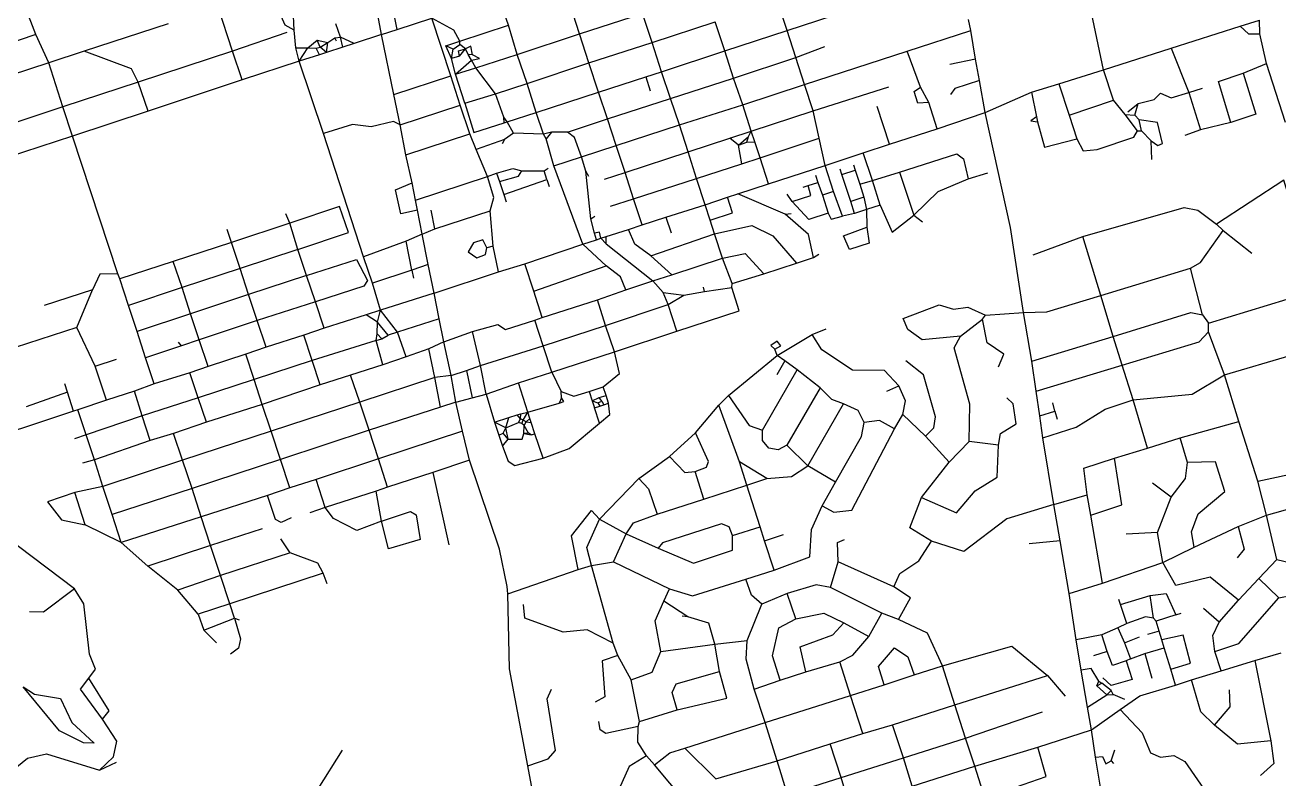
# Model space of a CAD drawing. Header units: metres. Extents: x 609554 to 651406, y 4826501 to 4857446.
# Drawn here: x 626552 to 630719, y 4844996 to 4847503 of the extents above; entities that cross this region are included whole.
import ezdxf

# ---------------------------------------------------------------- set-up
doc = ezdxf.new("R2010")
doc.units = ezdxf.units.M

msp = doc.modelspace()

# ---------------------------------------------------------------- linework, layer by layer
at = {"layer": 'ROADS'}
for points in [[(628159, 4847501.9), (628125.1, 4847597.4)], [(626587.5, 4847471.6), (626552.2, 4847563.5)], [(627241.1, 4847416.4), (627194, 4847562.1)], [(627445.9, 4847486.1), (627443.2, 4847556.7)], [(627736.8, 4847471.1), (627718.3, 4847566.9)], [(627788.3, 4847487.7), (627769.5, 4847583.1)], [(628394.8, 4847473.1), (628363.6, 4847569.8)], [(629085.1, 4847484.3), (629053, 4847581.1)], [(629085.1, 4847484.3), (629292.4, 4847552.6)], [(630135.6, 4847354.2), (630087.8, 4847586.5)], [(627445.9, 4847486.1), (627415.9, 4847502.8), (627398.7, 4847542.3)], [(627788.3, 4847487.7), (627904, 4847525.7)], [(627996.5, 4847448.7), (627976.9, 4847485.2), (627904, 4847525.7)], [(627966.5, 4847334.4), (627904, 4847525.7)], [(628394.8, 4847473.1), (628604.1, 4847541.2)], [(628636, 4847445), (628604.1, 4847541.2)], [(628636, 4847445), (628845.7, 4847513.2)], [(628877.2, 4847416.5), (628845.7, 4847513.2)], [(629695.2, 4847484.7), (629687.7, 4847520.7)], [(630590.4, 4847499.3), (630655, 4847519.4)], [(630656.1, 4847473.1), (630655, 4847519.4)], [(626587.5, 4847471.6), (626306.8, 4847376)], [(626630.5, 4847376.9), (626587.5, 4847471.6)], [(627028.1, 4847507.2), (626747.9, 4847415.5)], [(627422.1, 4847478), (627241.1, 4847416.4)], [(627451.4, 4847427.3), (627445.9, 4847486.1)], [(627600.8, 4847462.5), (627585, 4847507.3)], [(627736.8, 4847471.1), (627645.5, 4847441.6)], [(627736.8, 4847471.1), (627788.3, 4847487.7)], [(627778, 4847272.3), (627736.8, 4847471.1)], [(627996.5, 4847448.7), (628159, 4847501.9)], [(628187.9, 4847405.3), (628159, 4847501.9)], [(628187.9, 4847405.3), (628394.8, 4847473.1)], [(628426.1, 4847377.3), (628394.8, 4847473.1)], [(628877.2, 4847416.5), (629085.1, 4847484.3)], [(629113.6, 4847394.6), (629085.1, 4847484.3)], [(629483, 4847416.2), (629695.2, 4847484.7)], [(629710.1, 4847389), (629695.2, 4847484.7)], [(630360.8, 4847425.9), (630590.4, 4847499.3)], [(630590.4, 4847499.3), (630618.1, 4847473.1), (630656.1, 4847473.1)], [(630678.3, 4847374.6), (630656.1, 4847473.1)], [(627451.4, 4847427.3), (627491.7, 4847426.6)], [(627463.4, 4847382.5), (627451.4, 4847427.3)], [(627491.7, 4847426.6), (627522.3, 4847452.5)], [(627519.2, 4847425.4), (627532.7, 4847429.3)], [(627532.7, 4847429.3), (627522.3, 4847452.5)], [(627522.3, 4847452.5), (627558.4, 4847444.9)], [(627532.7, 4847429.3), (627558.4, 4847444.9)], [(627553.7, 4847411.8), (627532.7, 4847429.3)], [(627553.7, 4847411.8), (627558.4, 4847444.9)], [(627607.8, 4847429.3), (627553.7, 4847411.8)], [(627558.4, 4847444.9), (627581.5, 4847459.7)], [(627581.5, 4847459.7), (627600.8, 4847462.5)], [(627587.5, 4847449.2), (627581.5, 4847459.7)], [(627607.8, 4847429.3), (627600.8, 4847462.5)], [(627645.5, 4847441.6), (627600.8, 4847462.5)], [(627645.5, 4847441.6), (627607.8, 4847429.3)], [(627950.8, 4847434.1), (627996.5, 4847448.7)], [(627974.3, 4847422.2), (627950.8, 4847434.1)], [(627969.4, 4847391), (627950.8, 4847434.1)], [(627974.3, 4847422.2), (627997.2, 4847437.9)], [(627997.2, 4847437.9), (627996.5, 4847448.7)], [(628016.2, 4847424.1), (627997.2, 4847437.9)], [(628038.6, 4847404.1), (628033.9, 4847433), (628016.2, 4847424.1)], [(628426.1, 4847377.3), (628636, 4847445)], [(628667.6, 4847347.6), (628636, 4847445)], [(629113.6, 4847394.6), (629210.2, 4847431.5)], [(626747.9, 4847415.5), (626630.5, 4847376.9)], [(626928.1, 4847313.3), (626906.1, 4847356.9), (626747.9, 4847415.5)], [(627241.1, 4847416.4), (626928.1, 4847313.3)], [(627273.2, 4847320.5), (627241.1, 4847416.4)], [(627463.4, 4847382.5), (627491.7, 4847426.6)], [(627530.5, 4847404.2), (627463.4, 4847382.5)], [(627491.7, 4847426.6), (627519.2, 4847425.4)], [(627530.5, 4847404.2), (627519.2, 4847425.4)], [(627553.7, 4847411.8), (627530.5, 4847404.2)], [(627969.4, 4847391), (627974.3, 4847422.2)], [(627995.5, 4847398.8), (627969.4, 4847391)], [(627982.3, 4847338.9), (627969.4, 4847391)], [(627982.3, 4847338.9), (628036, 4847385.6)], [(627995.5, 4847398.8), (627992.3, 4847417.5), (628016.2, 4847424.1)], [(627995.5, 4847398.8), (628016.2, 4847424.1)], [(628024.7, 4847404.8), (628016.2, 4847424.1)], [(628036, 4847385.6), (628024.7, 4847404.8)], [(628038.6, 4847404.1), (628024.7, 4847404.8)], [(628036, 4847385.6), (628062.1, 4847391.9), (628038.6, 4847404.1)], [(628050.2, 4847361), (628036, 4847385.6)], [(628050.2, 4847361), (628187.9, 4847405.3)], [(628220.2, 4847308.8), (628187.9, 4847405.3)], [(628667.6, 4847347.6), (628877.2, 4847416.5)], [(628906.9, 4847326.5), (628877.2, 4847416.5)], [(628906.9, 4847326.5), (629113.6, 4847394.6)], [(629142.1, 4847305.1), (629113.6, 4847394.6)], [(629142.1, 4847305.1), (629483, 4847416.2)], [(629528.1, 4847295.7), (629483, 4847416.2)], [(629710.1, 4847389), (629625.9, 4847371.6)], [(629723.7, 4847318.6), (629710.1, 4847389)], [(630135.6, 4847354.2), (630360.8, 4847425.9)], [(630360.8, 4847425.9), (630420, 4847278.9)], [(626630.5, 4847376.9), (626247.4, 4847251.9)], [(626677.5, 4847230.7), (626630.5, 4847376.9)], [(627463.4, 4847382.5), (627273.2, 4847320.5)], [(627544.1, 4847141.6), (627463.4, 4847382.5)], [(627982.3, 4847338.9), (628050.2, 4847361)], [(628115.4, 4847274.3), (628050.2, 4847361)], [(628220.2, 4847308.8), (628426.1, 4847377.3)], [(628457.3, 4847279.5), (628426.1, 4847377.3)], [(628614.8, 4847330.5), (628667.6, 4847347.6)], [(628697.4, 4847258.6), (628667.6, 4847347.6)], [(629987.8, 4847307.6), (630135.6, 4847354.2)], [(630169.1, 4847252.6), (630135.6, 4847354.2)], [(630600.2, 4847343.1), (630678.3, 4847374.6)], [(630741.1, 4847179.1), (630678.3, 4847374.6)], [(626928.1, 4847313.3), (626677.5, 4847230.7)], [(626961.1, 4847216.9), (626928.1, 4847313.3)], [(627273.2, 4847320.5), (626961.1, 4847216.9)], [(627778, 4847272.3), (627966.5, 4847334.4)], [(627998.5, 4847236), (627966.5, 4847334.4)], [(628013.3, 4847242.9), (627982.3, 4847338.9)], [(628115.4, 4847274.3), (628220.2, 4847308.8)], [(628250.4, 4847211.8), (628220.2, 4847308.8)], [(628457.3, 4847279.5), (628614.8, 4847330.5)], [(628614.8, 4847330.5), (628629.8, 4847283.5)], [(628697.4, 4847258.6), (628906.9, 4847326.5)], [(628937.2, 4847237), (628906.9, 4847326.5)], [(628937.2, 4847237), (629142.1, 4847305.1)], [(629171.3, 4847217), (629142.1, 4847305.1)], [(629723.7, 4847318.6), (629642.4, 4847291.7), (629627.5, 4847271.8)], [(629742.5, 4847211.6), (629723.7, 4847318.6)], [(629896.9, 4847279.6), (629987.8, 4847307.6)], [(629987.8, 4847307.6), (630021.5, 4847203.3)], [(630559.2, 4847178.2), (630517.7, 4847315), (630600.2, 4847343.1)], [(630600.2, 4847343.1), (630642.5, 4847206.1), (630559.2, 4847178.2)], [(627798.2, 4847171.2), (627778, 4847272.3)], [(628013.3, 4847242.9), (628115.4, 4847274.3)], [(628142.8, 4847196.4), (628115.4, 4847274.3)], [(628250.4, 4847211.8), (628457.3, 4847279.5)], [(628487.6, 4847190.5), (628457.3, 4847279.5)], [(629171.3, 4847217), (629422.6, 4847297.2)], [(629555.9, 4847245.3), (629519, 4847242.6), (629507.3, 4847281.8), (629528.1, 4847295.7)], [(629555.9, 4847245.3), (629528.1, 4847295.7)], [(629742.5, 4847211.6), (629896.9, 4847279.6)], [(629896.9, 4847279.6), (629913.5, 4847197)], [(630251.4, 4847242), (630304.9, 4847254.9), (630325.5, 4847276.5), (630360.8, 4847261.2), (630420, 4847278.9)], [(630420, 4847278.9), (630465.4, 4847292.7)], [(630420, 4847278.9), (630458.9, 4847154.3)], [(626677.5, 4847230.7), (626295.9, 4847104.8)], [(626709.6, 4847132.8), (626677.5, 4847230.7)], [(627798.2, 4847171.2), (627998.5, 4847236)], [(628029.7, 4847140.9), (627998.5, 4847236)], [(628013.3, 4847242.9), (628043.4, 4847145.4), (628144.6, 4847177.9)], [(628487.6, 4847190.5), (628697.4, 4847258.6)], [(628726.6, 4847170.7), (628697.4, 4847258.6)], [(628726.6, 4847170.7), (628937.2, 4847237)], [(628965.5, 4847149.5), (628937.2, 4847237)], [(629425.1, 4847106.8), (629383.9, 4847232.2)], [(629583.8, 4847158), (629555.9, 4847245.3)], [(630021.5, 4847203.3), (630169.1, 4847252.6)], [(630208.1, 4847204.9), (630169.1, 4847252.6)], [(630217.3, 4847214.4), (630251.4, 4847242)], [(630240, 4847202.8), (630251.4, 4847242)], [(626961.1, 4847216.9), (626709.6, 4847132.8)], [(627798.2, 4847171.2), (627776.3, 4847182), (627702.5, 4847164.1), (627640.2, 4847172.1), (627544.1, 4847141.6)], [(628154.2, 4847181), (628142.8, 4847196.4)], [(628144.6, 4847177.9), (628142.8, 4847196.4)], [(628144.6, 4847177.9), (628154.2, 4847181)], [(628154.2, 4847181), (628250.4, 4847211.8)], [(628175.3, 4847143.3), (628154.2, 4847181)], [(628274.4, 4847139.7), (628250.4, 4847211.8)], [(628355, 4847146.4), (628487.6, 4847190.5)], [(628516.1, 4847102.6), (628487.6, 4847190.5)], [(628965.5, 4847149.5), (629171.3, 4847217)], [(629191.4, 4847126.5), (629171.3, 4847217)], [(629583.8, 4847158), (629742.5, 4847211.6)], [(629869.8, 4846547.1), (629827.1, 4846829.3), (629742.5, 4847211.6)], [(629913.5, 4847197), (629894, 4847184.7), (629916.6, 4847180.9)], [(629913.5, 4847197), (629916.6, 4847180.9)], [(629916.6, 4847180.9), (629940.1, 4847097.1), (630047.1, 4847124.7)], [(630021.5, 4847203.3), (630047.1, 4847124.7)], [(630249.1, 4847151), (630208.1, 4847204.9)], [(630208.1, 4847204.9), (630240, 4847202.8)], [(630254.7, 4847187.2), (630240, 4847202.8)], [(630262.8, 4847151.4), (630254.7, 4847187.2)], [(630294.4, 4847117.2), (630316.7, 4847101.7), (630331.6, 4847109.4), (630315.7, 4847178.3), (630254.7, 4847187.2)], [(630559.2, 4847178.2), (630458.9, 4847154.3)], [(627677.2, 4846732.3), (627544.1, 4847141.6)], [(627817.9, 4847070.8), (627798.2, 4847171.2)], [(627817.9, 4847070.8), (628029.7, 4847140.9)], [(628051.6, 4847088.5), (628029.7, 4847140.9)], [(628175.3, 4847143.3), (628145, 4847121.9)], [(628274.4, 4847139.7), (628175.3, 4847143.3)], [(628301.7, 4847146.5), (628274.4, 4847139.7)], [(628284, 4847123.9), (628274.4, 4847139.7)], [(628301.7, 4847146.5), (628284, 4847123.9)], [(628355, 4847146.4), (628301.7, 4847146.5)], [(628400.9, 4847064.2), (628378.2, 4847128.5), (628355, 4847146.4)], [(628516.1, 4847102.6), (628726.6, 4847170.7)], [(628755.9, 4847080.9), (628726.6, 4847170.7)], [(628894.6, 4847126.8), (628965.5, 4847149.5)], [(628955.8, 4847132.2), (628965.5, 4847149.5)], [(628977, 4847114.5), (628965.5, 4847149.5)], [(629425.1, 4847106.8), (629583.8, 4847158)], [(630047.1, 4847124.7), (630068.7, 4847084.4), (630115, 4847089), (630237, 4847129.8), (630249.1, 4847151)], [(630249.1, 4847151), (630262.8, 4847151.4)], [(630294.4, 4847117.2), (630262.8, 4847151.4)], [(630458.9, 4847154.3), (630406.3, 4847135.2)], [(626709.6, 4847132.8), (626328.6, 4847008.9)], [(626860.6, 4846675.5), (626709.6, 4847132.8)], [(628145, 4847121.9), (628051.6, 4847088.5)], [(628145, 4847121.9), (628137.2, 4847108)], [(628308.8, 4847035), (628284, 4847123.9)], [(628400.9, 4847064.2), (628516.1, 4847102.6)], [(628545.9, 4847011.9), (628516.1, 4847102.6)], [(628755.9, 4847080.9), (628894.6, 4847126.8)], [(628923, 4847103.5), (628894.6, 4847126.8)], [(628923, 4847103.5), (628955.8, 4847132.2)], [(628923, 4847103.5), (628951, 4847113.3)], [(628934.5, 4847041.7), (628923, 4847103.5)], [(628951, 4847113.3), (628955.8, 4847132.2)], [(628951, 4847113.3), (628977, 4847114.5)], [(628994.6, 4847061.2), (628977, 4847114.5)], [(628994.6, 4847061.2), (629191.4, 4847126.5)], [(629210.9, 4847035.7), (629191.4, 4847126.5)], [(629336.9, 4847077.9), (629425.1, 4847106.8)], [(630296.5, 4847056.2), (630294.4, 4847117.2)], [(627838, 4846977.6), (627817.9, 4847070.8)], [(628089, 4846999.1), (628051.6, 4847088.5)], [(628308.8, 4847035), (628400.9, 4847064.2)], [(628415.5, 4847016.8), (628400.9, 4847064.2)], [(628545.9, 4847011.9), (628755.9, 4847080.9)], [(628783.9, 4846992.6), (628755.9, 4847080.9)], [(628934.5, 4847041.7), (628994.6, 4847061.2)], [(629022.6, 4846974.7), (628994.6, 4847061.2)], [(629210.9, 4847035.7), (629336.9, 4847077.9)], [(629368, 4846986.3), (629336.9, 4847077.9)], [(629458.2, 4847013.7), (629648.1, 4847074.2), (629670.5, 4847058.4), (629686, 4846991.3)], [(628119.2, 4847010.1), (628172.9, 4847026.2), (628203.4, 4847018.2)], [(628129, 4846982.3), (628192.4, 4846999.9), (628203.4, 4847018.2)], [(628203.4, 4847018.2), (628277.2, 4847017.9)], [(628277.2, 4847017.9), (628290.5, 4847027.1)], [(628286.2, 4846989.6), (628277.2, 4847017.9)], [(628406.1, 4846774.5), (628308.8, 4847035)], [(628431.8, 4846858.8), (628415.5, 4847016.8)], [(628425.6, 4846998.6), (628415.5, 4847016.8)], [(628477.6, 4846990.4), (628545.9, 4847011.9)], [(628573.9, 4846924.5), (628545.9, 4847011.9)], [(628783.9, 4846992.6), (628934.5, 4847041.7)], [(629022.6, 4846974.7), (629210.9, 4847035.7)], [(629239.2, 4846949.2), (629210.9, 4847035.7)], [(629266.2, 4847005.6), (629260.5, 4847023.6)], [(629266.2, 4847005.6), (629310.7, 4847019.7)], [(629305.3, 4847038.3), (629310.7, 4847019.7)], [(629310.7, 4847019.7), (629325.9, 4846974.1)], [(629368, 4846986.3), (629458.2, 4847013.7)], [(629458.2, 4847013.7), (629505.8, 4846870.4)], [(629686, 4846991.3), (629752, 4847011.6)], [(627855.7, 4846887.4), (627800.8, 4846875), (627783.3, 4846954.4), (627838, 4846977.6)], [(627849.2, 4846920.6), (627838, 4846977.6)], [(627849.2, 4846920.6), (628089, 4846999.1)], [(628089, 4846999.1), (628119.2, 4847010.1)], [(628097.8, 4846885.5), (628109.9, 4846929), (628089, 4846999.1)], [(628119.2, 4847010.1), (628129, 4846982.3)], [(628129, 4846982.3), (628143, 4846939)], [(628143, 4846939), (628286.2, 4846989.6)], [(628286.2, 4846989.6), (628293.9, 4846965.4)], [(628573.9, 4846924.5), (628783.9, 4846992.6)], [(628811.9, 4846905.4), (628783.9, 4846992.6)], [(628920.9, 4846941.3), (629022.6, 4846974.7)], [(629101.9, 4846916.2), (629163.5, 4846936.2), (629154.2, 4846968.8)], [(629138.1, 4846963.5), (629154.2, 4846968.8)], [(629154.2, 4846968.8), (629187.1, 4846979.3)], [(629179.4, 4847003.7), (629187.1, 4846979.3)], [(629187.1, 4846979.3), (629201.7, 4846937)], [(629296.4, 4846915.7), (629266.2, 4847005.6)], [(629325.9, 4846974.1), (629368, 4846986.3)], [(629325.9, 4846974.1), (629339.6, 4846930.2)], [(629394, 4846904.3), (629368, 4846986.3)], [(629505.8, 4846870.4), (629586.4, 4846949.4), (629686, 4846991.3)], [(630893, 4846929), (630771.1, 4846870.7), (630735.5, 4846987.1), (630511.9, 4846840.7)], [(628143, 4846939), (628150.7, 4846915.3)], [(628811.9, 4846905.4), (628886.3, 4846929.9)], [(628828.9, 4846853.8), (628902.8, 4846877.8), (628886.3, 4846929.9)], [(628886.3, 4846929.9), (628920.9, 4846941.3)], [(629078.5, 4846873.9), (628920.9, 4846941.3)], [(629101.9, 4846916.2), (629085, 4846940.8)], [(629239.2, 4846949.2), (629201.7, 4846937)], [(629201.7, 4846937), (629220.7, 4846877.6)], [(629268.4, 4846867.5), (629239.2, 4846949.2)], [(629339.6, 4846930.2), (629296.4, 4846915.7)], [(629339.6, 4846930.2), (629348.6, 4846889.5)], [(627458.6, 4846756.4), (627627, 4846812.6), (627597.5, 4846899.4), (627431.4, 4846843.6)], [(627855.7, 4846887.4), (627849.2, 4846920.6)], [(627872.2, 4846807.5), (627855.7, 4846887.4)], [(627913.9, 4846825.3), (627901.5, 4846886.7)], [(627913.9, 4846825.3), (628097.8, 4846885.5)], [(628107.5, 4846767.8), (628097.8, 4846885.5)], [(628498.1, 4846900.2), (628573.9, 4846924.5)], [(628602.3, 4846838.6), (628573.9, 4846924.5)], [(628681.8, 4846863.9), (628811.9, 4846905.4)], [(628828.9, 4846853.8), (628811.9, 4846905.4)], [(629220.7, 4846877.6), (629156.2, 4846856.5), (629101.9, 4846916.2)], [(629308, 4846875.9), (629296.4, 4846915.7)], [(629348.6, 4846889.5), (629308, 4846875.9)], [(629394, 4846904.3), (629348.6, 4846889.5)], [(629348.6, 4846889.5), (629349, 4846831.2)], [(629394, 4846904.3), (629433.2, 4846814), (629505.8, 4846870.4)], [(630067.7, 4846799.6), (630403.9, 4846896.5), (630449.4, 4846887.2), (630511.9, 4846840.7)], [(627431.4, 4846843.6), (627418.8, 4846874.6)], [(628431.8, 4846858.8), (628446, 4846867)], [(628444.4, 4846811), (628431.8, 4846858.8)], [(628602.3, 4846838.6), (628681.8, 4846863.9)], [(628681.8, 4846863.9), (628698.8, 4846811.6)], [(628843.6, 4846808.9), (628828.9, 4846853.8)], [(629078.5, 4846873.9), (629098, 4846876.1)], [(629171.8, 4846729.4), (629155.8, 4846806.6), (629078.5, 4846873.9)], [(629220.7, 4846877.6), (629231.4, 4846857.4), (629268.4, 4846867.5)], [(629308, 4846875.9), (629268.4, 4846867.5)], [(629505.8, 4846870.4), (629534.4, 4846848.1)], [(627237.6, 4846779.8), (627223.3, 4846822.9)], [(627431.4, 4846843.6), (627237.6, 4846779.8)], [(627458.6, 4846756.4), (627431.4, 4846843.6)], [(627872.2, 4846807.5), (627818.2, 4846783.8)], [(627872.2, 4846807.5), (627913.9, 4846825.3)], [(627892.1, 4846706), (627872.2, 4846807.5)], [(628465.8, 4846793.6), (628461.4, 4846813.9), (628444.4, 4846811)], [(628451, 4846788.9), (628444.4, 4846811)], [(628483.5, 4846799.2), (628557.1, 4846822.8)], [(628557.1, 4846822.8), (628602.3, 4846838.6)], [(628631.3, 4846735.2), (628579, 4846774.2), (628557.1, 4846822.8)], [(628631.3, 4846735.2), (628843.6, 4846808.9)], [(628843.6, 4846808.9), (628967, 4846836.2), (629036.8, 4846801.9), (629116.3, 4846711.3)], [(628870, 4846727.1), (628843.6, 4846808.9)], [(629349, 4846831.2), (629357.6, 4846777.4), (629291.7, 4846756.6), (629272, 4846801.5), (629349, 4846831.2)], [(630425.5, 4846694.2), (630457.9, 4846713.5), (630533.9, 4846819.6)], [(630511.9, 4846840.7), (630533.9, 4846819.6)], [(630533.9, 4846819.6), (630628.8, 4846744.2)], [(627237.6, 4846779.8), (627044.6, 4846716.3)], [(627266.7, 4846693.4), (627237.6, 4846779.8)], [(627818.2, 4846783.8), (627677.2, 4846732.3)], [(627837.3, 4846688.1), (627818.2, 4846783.8)], [(628086.1, 4846761.8), (628072.8, 4846788.3), (628042.7, 4846778.4), (628024.5, 4846748.8), (628053.3, 4846729.1), (628081.9, 4846739.4), (628086.1, 4846761.8)], [(628107.5, 4846767.8), (628086.1, 4846761.8)], [(628125.5, 4846681.7), (628107.5, 4846767.8)], [(628213.1, 4846709.1), (628406.1, 4846774.5)], [(628406.1, 4846774.5), (628451, 4846788.9)], [(628483.1, 4846701.7), (628406.1, 4846774.5)], [(628451, 4846788.9), (628465.8, 4846793.6)], [(628465.8, 4846793.6), (628483.5, 4846799.2)], [(628465.8, 4846793.6), (628483.5, 4846775.6)], [(628483.5, 4846775.6), (628483.5, 4846799.2)], [(628483.5, 4846775.6), (628638.8, 4846651.8)], [(629902.7, 4846738.9), (630067.7, 4846799.6)], [(630127.6, 4846603.2), (630067.7, 4846799.6)], [(627458.6, 4846756.4), (627266.7, 4846693.4)], [(627487.7, 4846669.9), (627458.6, 4846756.4)], [(627487.7, 4846669.9), (627653.9, 4846723.1), (627689.8, 4846652.9), (627677.7, 4846635), (627516.8, 4846582.3)], [(627706.8, 4846644.8), (627677.2, 4846732.3)], [(628701.9, 4846671.9), (628631.3, 4846735.2)], [(628701.9, 4846671.9), (628870, 4846727.1)], [(628870, 4846727.1), (628944.7, 4846743.2), (629007.2, 4846675.9)], [(628901.6, 4846643.6), (628870, 4846727.1)], [(629116.3, 4846711.3), (629171.8, 4846729.4)], [(629171.8, 4846729.4), (629189.5, 4846741.2)], [(627044.6, 4846716.3), (626866.4, 4846659.1)], [(627073.7, 4846629.9), (627044.6, 4846716.3)], [(627266.7, 4846693.4), (627073.7, 4846629.9)], [(627294.6, 4846606.4), (627266.7, 4846693.4)], [(627837.3, 4846688.1), (627706.8, 4846644.8)], [(627892.1, 4846706), (627837.3, 4846688.1)], [(627837.3, 4846688.1), (627843.2, 4846660.7)], [(627911.6, 4846611.7), (627892.1, 4846706)], [(627911.6, 4846611.7), (628125.5, 4846681.7)], [(628125.5, 4846681.7), (628213.1, 4846709.1)], [(628243.1, 4846617.6), (628213.1, 4846709.1)], [(628243.1, 4846617.6), (628483.1, 4846701.7)], [(628548.6, 4846621.9), (628530.6, 4846665), (628483.1, 4846701.7)], [(629007.2, 4846675.9), (629116.3, 4846711.3)], [(630127.6, 4846603.2), (630425.5, 4846694.2)], [(630465.1, 4846538.8), (630425.5, 4846694.2)], [(626860.6, 4846675.5), (626800.9, 4846674.9), (626776.2, 4846622.4)], [(626866.4, 4846659.1), (626860.6, 4846675.5)], [(626895.9, 4846570.6), (626866.4, 4846659.1)], [(627487.7, 4846669.9), (627294.6, 4846606.4)], [(627516.8, 4846582.3), (627487.7, 4846669.9)], [(627733.7, 4846554.8), (627706.8, 4846644.8)], [(628548.6, 4846621.9), (628638.8, 4846651.8)], [(628638.8, 4846651.8), (628701.9, 4846671.9)], [(628672.9, 4846613), (628638.8, 4846651.8)], [(628901.2, 4846630.2), (628901.6, 4846643.6)], [(628901.6, 4846643.6), (629007.2, 4846675.9)], [(626776.2, 4846622.4), (626616, 4846570)], [(626723.9, 4846497), (626776.2, 4846622.4)], [(627073.7, 4846629.9), (626895.9, 4846570.6)], [(627101.9, 4846542.9), (627073.7, 4846629.9)], [(627294.6, 4846606.4), (627101.9, 4846542.9)], [(627323, 4846519.9), (627294.6, 4846606.4)], [(627911.6, 4846611.7), (627733.7, 4846554.8)], [(627928.2, 4846525.6), (627911.6, 4846611.7)], [(628270.5, 4846530.7), (628243.1, 4846617.6)], [(628454.5, 4846588.7), (628548.6, 4846621.9)], [(628672.9, 4846613), (628741, 4846604.2)], [(628689.8, 4846573.5), (628672.9, 4846613)], [(628689.8, 4846573.5), (628741, 4846604.2)], [(628718.2, 4846484.7), (628924.7, 4846552.1), (628901.2, 4846630.2)], [(628741, 4846604.2), (628809.8, 4846616.4)], [(628809.8, 4846616.4), (628807.1, 4846630.7)], [(628809.8, 4846616.4), (628901.2, 4846630.2)], [(629869.8, 4846547.1), (629948, 4846548.7), (630127.6, 4846603.2)], [(630168.2, 4846466.9), (630127.6, 4846603.2)], [(630485.2, 4846511.9), (630812, 4846611.1), (630905.8, 4846585.1)], [(626924.4, 4846484.2), (626895.9, 4846570.6)], [(627516.8, 4846582.3), (627323, 4846519.9)], [(627545.8, 4846494.4), (627516.8, 4846582.3)], [(627733.7, 4846554.8), (627685.4, 4846539.5)], [(627723.3, 4846514.5), (627733.7, 4846554.8)], [(627790, 4846481.4), (627733.7, 4846554.8)], [(628270.5, 4846530.7), (628454.5, 4846588.7)], [(628480.7, 4846504.2), (628454.5, 4846588.7)], [(628480.7, 4846504.2), (628689.8, 4846573.5)], [(628718.2, 4846484.7), (628689.8, 4846573.5)], [(629661.1, 4846468.7), (629532.9, 4846456), (629485.8, 4846490.5), (629470.8, 4846527.4), (629589.5, 4846572.6), (629637.5, 4846558.3), (629685, 4846565.2), (629743.6, 4846538.5)], [(627101.9, 4846542.9), (626924.4, 4846484.2)], [(627130.6, 4846455.9), (627101.9, 4846542.9)], [(627323, 4846519.9), (627130.6, 4846455.9)], [(627352.8, 4846431.4), (627323, 4846519.9)], [(627685.4, 4846539.5), (627545.8, 4846494.4)], [(627723.3, 4846514.5), (627685.4, 4846539.5)], [(627722.4, 4846476.1), (627723.3, 4846514.5)], [(627759, 4846471.4), (627723.3, 4846514.5)], [(627928.2, 4846525.6), (627790, 4846481.4)], [(627943.3, 4846449.3), (627928.2, 4846525.6)], [(628039.4, 4846483.4), (628123.4, 4846506.7), (628148.9, 4846490.4), (628245.6, 4846521.4)], [(628245.6, 4846521.4), (628270.5, 4846530.7)], [(628273.9, 4846436), (628245.6, 4846521.4)], [(629661.1, 4846468.7), (629734, 4846524.9)], [(629734, 4846524.9), (629743.6, 4846538.5)], [(629786.8, 4846366.8), (629804.4, 4846408), (629749.7, 4846446.5), (629734, 4846524.9)], [(629743.6, 4846538.5), (629869.8, 4846547.1)], [(629898, 4846385.1), (629869.8, 4846547.1)], [(630168.2, 4846466.9), (630426.4, 4846546.8), (630465.1, 4846538.8)], [(630465.1, 4846538.8), (630485.2, 4846511.9)], [(630484.7, 4846482.3), (630485.2, 4846511.9)], [(626723.9, 4846497), (626519.3, 4846430.2)], [(626785.5, 4846368.4), (626723.9, 4846497)], [(626952.7, 4846395.7), (626924.4, 4846484.2)], [(627478, 4846471.7), (627352.8, 4846431.4)], [(627545.8, 4846494.4), (627478, 4846471.7)], [(627506.5, 4846387.5), (627478, 4846471.7)], [(627718.4, 4846454.2), (627722.4, 4846476.1)], [(627737.7, 4846459.8), (627722.4, 4846476.1)], [(627737.7, 4846459.8), (627759, 4846471.4)], [(627790, 4846481.4), (627759, 4846471.4)], [(627818.3, 4846399.4), (627790, 4846481.4)], [(627943.3, 4846449.3), (628039.4, 4846483.4)], [(628065.2, 4846370.4), (628039.4, 4846483.4)], [(628273.9, 4846436), (628480.7, 4846504.2)], [(628510.4, 4846416.5), (628480.7, 4846504.2)], [(628510.4, 4846416.5), (628718.2, 4846484.7)], [(629051.9, 4846403.5), (629167.5, 4846473.4)], [(629167.5, 4846473.4), (629214.2, 4846493.1)], [(629455.8, 4846302.7), (629407.7, 4846354.1), (629301.7, 4846355.3), (629199.9, 4846422.9), (629167.5, 4846473.4)], [(630198.5, 4846371.7), (630453.6, 4846449.8), (630484.7, 4846482.3)], [(630538.1, 4846340), (630484.7, 4846482.3)], [(627071.8, 4846436), (626952.7, 4846395.7)], [(627071.8, 4846436), (627061.9, 4846447.9)], [(627130.6, 4846455.9), (627071.8, 4846436)], [(627161, 4846367.9), (627130.6, 4846455.9)], [(627352.8, 4846431.4), (627285.3, 4846408.7)], [(627718.4, 4846454.2), (627506.5, 4846387.5)], [(627718.4, 4846454.2), (627737.7, 4846459.8)], [(627741.1, 4846372.4), (627718.4, 4846454.2)], [(627943.3, 4846449.3), (627893.7, 4846425.9)], [(627967.7, 4846336.9), (627943.3, 4846449.3)], [(628065.2, 4846370.4), (628273.9, 4846436)], [(628302.9, 4846348.2), (628273.9, 4846436)], [(629044.3, 4846424.6), (629063.7, 4846436.5), (629052, 4846451.3), (629030.1, 4846437.7), (629044.3, 4846424.6)], [(629690.1, 4846118.5), (629691.4, 4846241.9), (629640, 4846429.2), (629661.1, 4846468.7)], [(629898, 4846385.1), (630168.2, 4846466.9)], [(630198.5, 4846371.7), (630168.2, 4846466.9)], [(626785.5, 4846368.4), (626856.2, 4846391.7)], [(626981.5, 4846309.7), (626952.7, 4846395.7)], [(627285.3, 4846408.7), (627161, 4846367.9)], [(627313.5, 4846323.7), (627285.3, 4846408.7)], [(627506.5, 4846387.5), (627313.5, 4846323.7)], [(627532.8, 4846306.5), (627506.5, 4846387.5)], [(627818.3, 4846399.4), (627741.1, 4846372.4)], [(627893.7, 4846425.9), (627818.3, 4846399.4)], [(627913.3, 4846330.6), (627893.7, 4846425.9)], [(628302.9, 4846348.2), (628510.4, 4846416.5)], [(628473, 4846300.1), (628527.3, 4846343.6), (628510.4, 4846416.5)], [(628890.1, 4846270.8), (629051.9, 4846403.5)], [(629051.9, 4846403.5), (629044.3, 4846424.6)], [(629076.5, 4846386), (629050.2, 4846339.8)], [(629076.5, 4846386), (629051.9, 4846403.5)], [(629117.9, 4846356.4), (629076.5, 4846386)], [(629544.2, 4846135.6), (629572.4, 4846163.3), (629578.1, 4846199.9), (629537.6, 4846339.7), (629479.4, 4846386.2)], [(630538.1, 4846340), (630756.4, 4846404.4), (630833.1, 4846401)], [(626822.3, 4846254.9), (626785.5, 4846368.4)], [(627100.1, 4846346.8), (626981.5, 4846309.7)], [(627161, 4846367.9), (627100.1, 4846346.8)], [(627127, 4846263.1), (627100.1, 4846346.8)], [(627741.1, 4846372.4), (627634, 4846338.2)], [(627967.7, 4846336.9), (628019, 4846354.2)], [(628019, 4846354.2), (628065.2, 4846370.4)], [(628019, 4846354.2), (628037.9, 4846263.4)], [(628084.9, 4846275.6), (628065.2, 4846370.4)], [(628191.8, 4846313.3), (628302.9, 4846348.2)], [(628302.9, 4846348.2), (628333.6, 4846284.1)], [(629003.1, 4846155.6), (629117.9, 4846356.4)], [(629194.9, 4846296.1), (629117.9, 4846356.4)], [(629912.8, 4846285.2), (629898, 4846385.1)], [(629912.8, 4846285.2), (630198.5, 4846371.7)], [(630234.1, 4846256.6), (630198.5, 4846371.7)], [(626692.5, 4846281.9), (626683.6, 4846309.3)], [(626981.5, 4846309.7), (626915.2, 4846285.3)], [(627313.5, 4846323.7), (627127, 4846263.1)], [(627340.1, 4846241.4), (627313.5, 4846323.7)], [(627532.8, 4846306.5), (627340.1, 4846241.4)], [(627634, 4846338.2), (627532.8, 4846306.5)], [(627664.1, 4846249.2), (627634, 4846338.2)], [(627913.3, 4846330.6), (627664.1, 4846249.2)], [(627967.7, 4846336.9), (627913.3, 4846330.6)], [(627933.1, 4846232.2), (627913.3, 4846330.6)], [(627984.1, 4846248.4), (627967.7, 4846336.9)], [(628084.9, 4846275.6), (628191.8, 4846313.3)], [(628223.4, 4846215.1), (628191.8, 4846313.3)], [(629416, 4846285.7), (629455.8, 4846302.7)], [(629468.7, 4846207.3), (629477.9, 4846253), (629455.8, 4846302.7)], [(630234.1, 4846256.6), (630431.2, 4846275.9), (630538.1, 4846340)], [(630586, 4846184.6), (630538.1, 4846340)], [(626692.5, 4846281.9), (626555.8, 4846233.5)], [(626713, 4846219.1), (626692.5, 4846281.9)], [(626915.2, 4846285.3), (626822.3, 4846254.9)], [(626941.1, 4846203.2), (626915.2, 4846285.3)], [(627127, 4846263.1), (626941.1, 4846203.2)], [(627154.7, 4846182.1), (627127, 4846263.1)], [(627984.1, 4846248.4), (628037.9, 4846263.4)], [(628037.9, 4846263.4), (628084.9, 4846275.6)], [(628084.9, 4846275.6), (628112.3, 4846182)], [(628327.2, 4846245.7), (628342.5, 4846250.7), (628334.3, 4846263)], [(628334.3, 4846263), (628327.2, 4846245.7)], [(628333.6, 4846284.1), (628375.5, 4846269.1), (628426.3, 4846284.6)], [(628334.3, 4846263), (628333.6, 4846284.1)], [(628426.3, 4846284.6), (628473, 4846300.1)], [(628426.3, 4846284.6), (628436.6, 4846253.1)], [(628436.6, 4846253.1), (628460.3, 4846264.2)], [(628460.3, 4846264.2), (628482.7, 4846270.9)], [(628469, 4846252.2), (628460.3, 4846264.2)], [(628482.7, 4846270.9), (628473, 4846300.1)], [(628491.1, 4846245.3), (628482.7, 4846270.9)], [(628857.1, 4846238.7), (628890.1, 4846270.8)], [(628890.1, 4846270.8), (628958.2, 4846171.7), (629003.1, 4846155.6)], [(629194.9, 4846296.1), (629083.5, 4846105.4)], [(629272.3, 4846243.5), (629232.8, 4846258), (629194.9, 4846296.1)], [(629787.5, 4846105.8), (629793.9, 4846144.3), (629845.3, 4846176.9), (629835.8, 4846243.3), (629815.2, 4846262.9)], [(629924.4, 4846203.4), (629912.8, 4846285.2)], [(626713, 4846219.1), (626355, 4846099.8)], [(626727.2, 4846223.6), (626713, 4846219.1)], [(626822.3, 4846254.9), (626727.2, 4846223.6)], [(626755.4, 4846139.9), (626727.2, 4846223.6)], [(627340.1, 4846241.4), (627154.7, 4846182.1)], [(627370.3, 4846152.4), (627340.1, 4846241.4)], [(627664.1, 4846249.2), (627370.3, 4846152.4)], [(627695.4, 4846156), (627664.1, 4846249.2)], [(627933.1, 4846232.2), (627695.4, 4846156)], [(627984.1, 4846248.4), (627933.1, 4846232.2)], [(628005.2, 4846151.9), (627984.1, 4846248.4)], [(628223.4, 4846215.1), (628327.2, 4846245.7)], [(628436.6, 4846253.1), (628444.1, 4846230)], [(628436.6, 4846253.1), (628455.9, 4846246.4)], [(628444.1, 4846230), (628461.7, 4846235.7)], [(628461.2, 4846178.7), (628444.1, 4846230)], [(628455.9, 4846246.4), (628469, 4846252.2)], [(628455.9, 4846246.4), (628461.7, 4846235.7)], [(628461.2, 4846178.7), (628495.8, 4846208), (628491.1, 4846245.3)], [(628461.7, 4846235.7), (628475.3, 4846240.1)], [(628469, 4846252.2), (628475.3, 4846240.1)], [(628475.3, 4846240.1), (628491.1, 4846245.3)], [(628780.1, 4846147.2), (628857.1, 4846238.7)], [(628926.6, 4846050.9), (628857.1, 4846238.7)], [(629153.6, 4846037.3), (629272.3, 4846243.5)], [(629340.2, 4846180.9), (629320.6, 4846220.7), (629272.3, 4846243.5)], [(629924.4, 4846203.4), (629974.5, 4846219.2)], [(629934.2, 4846130.6), (630045.4, 4846165.3), (630142.1, 4846225.6), (630234.1, 4846256.6)], [(629974.5, 4846219.2), (629967.3, 4846246.2)], [(629974.5, 4846219.2), (629982.1, 4846192.3)], [(630282.3, 4846096.2), (630234.1, 4846256.6)], [(626941.1, 4846203.2), (626755.4, 4846139.9)], [(626968, 4846121.1), (626941.1, 4846203.2)], [(627154.7, 4846182.1), (627045.4, 4846145)], [(628112.3, 4846182), (628159.4, 4846197.4)], [(628149.8, 4846163.3), (628112.3, 4846182)], [(628112.3, 4846182), (628126.7, 4846139.6)], [(628149.8, 4846163.3), (628159.4, 4846197.4)], [(628149.8, 4846163.3), (628192.1, 4846181.1)], [(628159.4, 4846197.4), (628187.3, 4846206.5)], [(628187.3, 4846206.5), (628199.7, 4846210.5)], [(628198.2, 4846193.3), (628187.3, 4846206.5)], [(628192.1, 4846181.1), (628198.2, 4846193.3)], [(628202.4, 4846177.5), (628192.1, 4846181.1)], [(628198.2, 4846193.3), (628199.7, 4846210.5)], [(628207.8, 4846188.4), (628198.2, 4846193.3)], [(628199.7, 4846210.5), (628223.4, 4846215.1)], [(628202.4, 4846177.5), (628207.8, 4846188.4)], [(628210.9, 4846171.7), (628202.4, 4846177.5)], [(628207.8, 4846188.4), (628223.4, 4846215.1)], [(628217.5, 4846183.6), (628207.8, 4846188.4)], [(628210.9, 4846171.7), (628217.5, 4846183.6)], [(628217.5, 4846183.6), (628229.9, 4846194.8)], [(628217.5, 4846183.6), (628234.3, 4846181.4)], [(628229.9, 4846194.8), (628223.4, 4846215.1)], [(628234.3, 4846181.4), (628229.9, 4846194.8)], [(628246.6, 4846143.6), (628234.3, 4846181.4)], [(628273.6, 4846062.3), (628360.4, 4846094.7), (628461.2, 4846178.7)], [(629245.6, 4845983.1), (629331.3, 4846134.7), (629340.2, 4846180.9)], [(629441, 4846160.4), (629391.6, 4846187.9), (629340.2, 4846180.9)], [(629441, 4846160.4), (629468.7, 4846207.3)], [(629544.2, 4846135.6), (629468.7, 4846207.3)], [(629934.2, 4846130.6), (629924.4, 4846203.4)], [(630390.7, 4846129.7), (630586, 4846184.6)], [(630648.8, 4845985.9), (630586, 4846184.6)], [(626755.4, 4846139.9), (626716, 4846127.1)], [(626782.2, 4846057.2), (626755.4, 4846139.9)], [(627045.4, 4846145), (626968, 4846121.1)], [(627074.9, 4846056.2), (627045.4, 4846145)], [(627370.3, 4846152.4), (627074.9, 4846056.2)], [(627400.8, 4846058.6), (627370.3, 4846152.4)], [(627695.4, 4846156), (627400.8, 4846058.6)], [(627726.2, 4846060.5), (627695.4, 4846156)], [(628005.2, 4846151.9), (627726.2, 4846060.5)], [(628028.7, 4846056.3), (628005.2, 4846151.9)], [(628126.7, 4846139.6), (628141.1, 4846145.4)], [(628126.7, 4846139.6), (628138.7, 4846102.8)], [(628141.1, 4846145.4), (628149.8, 4846163.3)], [(628157.4, 4846125.5), (628141.1, 4846145.4)], [(628157.4, 4846125.5), (628149.8, 4846163.3)], [(628157.4, 4846125.5), (628204.5, 4846126.3), (628209.2, 4846144.2)], [(628209.2, 4846144.2), (628210.9, 4846171.7)], [(628224.9, 4846145.4), (628209.2, 4846144.2)], [(628209.2, 4846144.2), (628234, 4846140.1)], [(628224.9, 4846145.4), (628210.9, 4846171.7)], [(628234, 4846140.1), (628224.9, 4846145.4)], [(628234, 4846140.1), (628246.6, 4846143.6)], [(628273.6, 4846062.3), (628246.6, 4846143.6)], [(628693.7, 4846067.7), (628780.1, 4846147.2)], [(628778.7, 4846018.3), (628816.8, 4846032.4), (628823.8, 4846051.6), (628780.1, 4846147.2)], [(629083.5, 4846105.4), (629055.2, 4846090.1), (629023.9, 4846095.6), (629002.3, 4846121.1), (629003.1, 4846155.6)], [(629201, 4845904.1), (629239.9, 4845882.6), (629299.6, 4845889.6), (629441, 4846160.4)], [(629623.4, 4846049.4), (629544.2, 4846135.6)], [(626968, 4846121.1), (626782.2, 4846057.2)], [(628138.7, 4846102.8), (628157.4, 4846125.5)], [(628138.7, 4846102.8), (628157.4, 4846052.6), (628179.2, 4846038.2), (628273.6, 4846062.3)], [(629153.6, 4846037.3), (629083.5, 4846105.4)], [(629531.6, 4845931.3), (629647.7, 4845880.5), (629709.9, 4845954), (629783.2, 4845999.8), (629787.5, 4846105.8)], [(629623.4, 4846049.4), (629690.1, 4846118.5)], [(629787.5, 4846105.8), (629690.1, 4846118.5)], [(629971.4, 4845908.3), (629934.2, 4846130.6)], [(630172.5, 4846062.2), (630282.3, 4846096.2)], [(630282.3, 4846096.2), (630390.7, 4846129.7)], [(630415.6, 4846047.8), (630390.7, 4846129.7)], [(626782.2, 4846057.2), (626742.8, 4846045.4)], [(626809.9, 4845968.9), (626782.2, 4846057.2)], [(627074.9, 4846056.2), (626809.9, 4845968.9)], [(627106.9, 4845961.2), (627074.9, 4846056.2)], [(627400.8, 4846058.6), (627106.9, 4845961.2)], [(627432.2, 4845963.7), (627400.8, 4846058.6)], [(627726.2, 4846060.5), (627519.1, 4845991.9)], [(627756.9, 4845966.1), (627726.2, 4846060.5)], [(628028.7, 4846056.3), (627906.6, 4846014.9)], [(628153.9, 4845635.7), (628129, 4845760.4), (628028.7, 4846056.3)], [(628591.6, 4845995.3), (628693.7, 4846067.7)], [(628693.7, 4846067.7), (628744.9, 4846014.9), (628778.7, 4846018.3)], [(630082.2, 4845940.4), (630071.1, 4846029), (630172.5, 4846062.2)], [(630093.8, 4845872.6), (630197, 4845907.9), (630172.5, 4846062.2)], [(627906.6, 4846014.9), (627756.9, 4845966.1)], [(627906.6, 4846014.9), (627960.5, 4845774.8)], [(628807.7, 4845926.6), (628778.7, 4846018.3)], [(629016.7, 4845995.4), (628926.6, 4846050.9)], [(628950.7, 4845973), (628926.6, 4846050.9)], [(629016.7, 4845995.4), (629099.2, 4846001.9), (629153.6, 4846037.3)], [(629245.6, 4845983.1), (629153.6, 4846037.3)], [(629531.6, 4845931.3), (629623.4, 4846049.4)], [(630360.8, 4845933), (630408.3, 4845994.9), (630415.6, 4846047.8)], [(630437.9, 4845766.9), (630428.7, 4845817.6), (630451.2, 4845877.3), (630538.9, 4845951.8), (630508.3, 4846050.4), (630415.6, 4846047.8)], [(630648.8, 4845985.9), (630798.4, 4846018.6)], [(626716.8, 4845628.5), (626530.3, 4845768.9), (626473.1, 4845840.8), (626465.5, 4845930.5), (626405, 4845988)], [(626809.9, 4845968.9), (626717.2, 4845948.3)], [(626841.5, 4845875.2), (626809.9, 4845968.9)], [(627519.1, 4845991.9), (627432.2, 4845963.7)], [(627549.8, 4845898.3), (627519.1, 4845991.9)], [(628460.9, 4845859.3), (628591.6, 4845995.3)], [(628591.6, 4845995.3), (628624, 4845960.3), (628652.2, 4845876)], [(628807.7, 4845926.6), (628950.7, 4845973)], [(628950.7, 4845973), (629016.7, 4845995.4)], [(628994.9, 4845834.5), (628950.7, 4845973)], [(629201, 4845904.1), (629245.6, 4845983.1)], [(630360.8, 4845933), (630299.1, 4845979.2)], [(630677.3, 4845873.2), (630648.8, 4845985.9)], [(626717.2, 4845948.3), (626626.6, 4845917.5), (626672.8, 4845857.5), (626751.3, 4845841.2)], [(626751.3, 4845841.2), (626717.2, 4845948.3)], [(627106.9, 4845961.2), (626841.5, 4845875.2)], [(627136.8, 4845867.5), (627106.9, 4845961.2)], [(627357.3, 4845937.9), (627136.8, 4845867.5)], [(627432.2, 4845963.7), (627357.3, 4845937.9)], [(627435.8, 4845863.8), (627402.7, 4845849.1), (627383.8, 4845858.6), (627357.3, 4845937.9)], [(627718.3, 4845953.2), (627549.8, 4845898.3)], [(627756.9, 4845966.1), (627718.3, 4845953.2)], [(627736.6, 4845852.6), (627718.3, 4845953.2)], [(629564.2, 4845786.3), (629492.1, 4845831.2), (629531.6, 4845931.3)], [(629971.4, 4845908.3), (630082.2, 4845940.4)], [(630093.8, 4845872.6), (630082.2, 4845940.4)], [(630315.9, 4845815.9), (630360.8, 4845933)], [(627549.8, 4845898.3), (627498.8, 4845880.8)], [(627736.6, 4845852.6), (627654.2, 4845822), (627576.6, 4845862.5), (627549.8, 4845898.3)], [(627736.6, 4845852.6), (627832.5, 4845885.4), (627852.3, 4845874.4), (627864.8, 4845791.9), (627759.6, 4845761.6), (627736.6, 4845852.6)], [(628390.2, 4845692.1), (628368, 4845804.6), (628434.1, 4845888.5), (628460.9, 4845859.3)], [(628652.2, 4845876), (628807.7, 4845926.6)], [(629041.5, 4845690.2), (629160.5, 4845734.2), (629165.9, 4845825.1), (629201, 4845904.1)], [(629971.4, 4845908.3), (629814.3, 4845860.8), (629672, 4845752.1), (629564.2, 4845786.3)], [(629991.6, 4845787.7), (629971.4, 4845908.3)], [(630677.3, 4845873.2), (630768.7, 4845898)], [(626871.3, 4845782.2), (626841.5, 4845875.2)], [(627136.8, 4845867.5), (626871.3, 4845782.2)], [(627168.8, 4845772), (627136.8, 4845867.5)], [(628434.3, 4845706), (628418.7, 4845765.9), (628460.9, 4845859.3)], [(628460.9, 4845859.3), (628550.1, 4845810.5)], [(628550.1, 4845810.5), (628573.5, 4845847.8), (628652.2, 4845876)], [(628902.7, 4845805.6), (628892.4, 4845834.3), (628866.5, 4845844.1), (628669.9, 4845780.7), (628656.2, 4845762.8)], [(630133.1, 4845647.1), (630093.8, 4845872.6)], [(630583.4, 4845835.1), (630677.3, 4845873.2)], [(630712.4, 4845725.5), (630677.3, 4845873.2)], [(626871.3, 4845782.2), (626751.3, 4845841.2)], [(627340.5, 4845827.9), (627168.8, 4845772)], [(628507.2, 4845717.4), (628550.1, 4845810.5)], [(628550.1, 4845810.5), (628656.2, 4845762.8)], [(628656.2, 4845762.8), (628773.4, 4845713.9), (628903, 4845757.1), (628902.7, 4845805.6)], [(628902.7, 4845805.6), (628994.9, 4845834.5)], [(629009.9, 4845787.4), (628994.9, 4845834.5)], [(629009.9, 4845787.4), (629072.5, 4845808.4)], [(630315.9, 4845815.9), (630211.6, 4845809.9)], [(630333.4, 4845716.1), (630315.9, 4845815.9)], [(630437.9, 4845766.9), (630583.4, 4845835.1)], [(630583.4, 4845835.1), (630603.3, 4845759.9), (630579.8, 4845731)], [(626960.2, 4845703), (626871.3, 4845782.2)], [(627168.8, 4845772), (626960.2, 4845703)], [(627201.7, 4845672.5), (627168.8, 4845772)], [(627433, 4845748), (627402.5, 4845794)], [(629041.5, 4845690.2), (629009.9, 4845787.4)], [(629254.7, 4845718), (629251.6, 4845782.7), (629275.7, 4845792.4)], [(629439.7, 4845634.3), (629459.7, 4845679.1), (629521.9, 4845720.9), (629564.2, 4845786.3)], [(629991.6, 4845787.7), (629889.5, 4845777.6)], [(630022.1, 4845612.7), (629991.6, 4845787.7)], [(630333.4, 4845716.1), (630437.9, 4845766.9)], [(627433, 4845748), (627201.7, 4845672.5)], [(627542.7, 4845680), (627524.6, 4845713.4), (627433, 4845748)], [(630651.9, 4845662.8), (630712.4, 4845725.5)], [(630712.4, 4845725.5), (630814, 4845701.2), (630838.4, 4845450.9)], [(627060.2, 4845623.7), (626960.2, 4845703)], [(627542.7, 4845680), (627232.7, 4845578.4)], [(627555.8, 4845644.7), (627542.7, 4845680)], [(628156.8, 4845611.1), (628390.2, 4845692.1)], [(628390.2, 4845692.1), (628434.3, 4845706)], [(628434.3, 4845706), (628507.2, 4845717.4)], [(628506.5, 4845447.9), (628434.3, 4845706)], [(628507.2, 4845717.4), (628693.4, 4845628.1)], [(628947.6, 4845660.2), (629041.5, 4845690.2)], [(629229.3, 4845632.3), (629254.7, 4845718)], [(629439.7, 4845634.3), (629254.7, 4845718)], [(630133.1, 4845647.1), (630333.4, 4845716.1)], [(630584.3, 4845590), (630490.6, 4845666.7), (630376.9, 4845638.7), (630333.4, 4845716.1)], [(627201.7, 4845672.5), (627060.2, 4845623.7)], [(627232.7, 4845578.4), (627201.7, 4845672.5)], [(628156.8, 4845611.1), (628153.9, 4845635.7)], [(628693.4, 4845628.1), (628769.9, 4845604.9), (628947.6, 4845660.2)], [(629000.1, 4845577.5), (628966.2, 4845607), (628947.6, 4845660.2)], [(629229.3, 4845632.3), (629181, 4845641.9), (629085.2, 4845612.6)], [(630022.1, 4845612.7), (630133.1, 4845647.1)], [(630584.3, 4845590), (630651.9, 4845662.8)], [(630719, 4845598.7), (630651.9, 4845662.8)], [(626716.8, 4845628.5), (626612.9, 4845550.5), (626567.1, 4845551.3)], [(626763.8, 4845331.2), (626786.1, 4845360.8), (626765.6, 4845410.5), (626747.7, 4845578.7), (626716.8, 4845628.5)], [(627127.3, 4845543.5), (627060.2, 4845623.7)], [(628222.6, 4845039.3), (628162, 4845362.5), (628156.8, 4845611.1)], [(628675.3, 4845587.4), (628693.4, 4845628.1)], [(629085.2, 4845612.6), (629000.1, 4845577.5)], [(629113.3, 4845528.5), (629085.2, 4845612.6)], [(629399.1, 4845547.4), (629229.3, 4845632.3)], [(629454.6, 4845526.3), (629494.1, 4845598.7), (629439.7, 4845634.3)], [(630045.7, 4845458), (630022.1, 4845612.7)], [(630192.7, 4845575.9), (630290.9, 4845606)], [(630290.9, 4845606), (630344, 4845612.3), (630376.1, 4845541.4)], [(630302.1, 4845530.1), (630290.9, 4845606)], [(630505.7, 4845420.2), (630585.7, 4845446), (630719, 4845598.7)], [(630719, 4845598.7), (630763.9, 4845607.5)], [(627232.7, 4845578.4), (627127.3, 4845543.5)], [(627248.3, 4845530.5), (627232.7, 4845578.4)], [(628506.5, 4845447.9), (628420, 4845491.4), (628340.1, 4845484), (628213.1, 4845531), (628208.3, 4845576.4)], [(628664.6, 4845419.6), (628645.5, 4845521.5), (628675.3, 4845587.4)], [(628754.4, 4845534.5), (628675.3, 4845587.4)], [(628951.9, 4845456.7), (629000.1, 4845577.5)], [(630192.7, 4845575.9), (630187.5, 4845592.6)], [(630213.8, 4845512.6), (630192.7, 4845575.9)], [(630520.5, 4845517.8), (630468.3, 4845563.1)], [(630520.5, 4845517.8), (630584.3, 4845590)], [(627127.3, 4845543.5), (627146, 4845490.8)], [(627146, 4845490.8), (627248.3, 4845530.5)], [(627248.3, 4845530.5), (627268.5, 4845461.4), (627261.3, 4845430.5), (627235.2, 4845411.3)], [(627248.3, 4845530.5), (627263.1, 4845524.8)], [(628754.4, 4845534.5), (628735.9, 4845537.4)], [(628844.2, 4845443.7), (628824.3, 4845514), (628754.4, 4845534.5)], [(629061.4, 4845323.9), (629036.4, 4845405.8), (629056.8, 4845498.8), (629113.3, 4845528.5)], [(629113.3, 4845528.5), (629206.1, 4845547.5), (629273.5, 4845515.2)], [(629147.1, 4845351.7), (629127.7, 4845435), (629236.8, 4845475.3), (629273.5, 4845515.2)], [(629273.5, 4845515.2), (629356.1, 4845470.1)], [(629356.1, 4845470.1), (629399.1, 4845547.4)], [(629454.6, 4845526.3), (629399.1, 4845547.4)], [(629601.4, 4845371.6), (629551.3, 4845480.2), (629454.6, 4845526.3)], [(630213.8, 4845512.6), (630183.3, 4845498.9)], [(630302.1, 4845530.1), (630275.2, 4845535), (630213.8, 4845512.6)], [(630311, 4845520.6), (630302.1, 4845530.1)], [(630376.1, 4845541.4), (630311, 4845520.6)], [(630321.3, 4845487.3), (630311, 4845520.6)], [(630376.1, 4845541.4), (630394.7, 4845547.3)], [(630505.7, 4845420.2), (630499.7, 4845472.6), (630520.5, 4845517.8)], [(627146, 4845490.8), (627188.2, 4845448.1)], [(629260.2, 4845385.9), (629302.5, 4845407.5), (629356.1, 4845470.1)], [(630130, 4845475.2), (630045.7, 4845458)], [(630183.3, 4845498.9), (630130, 4845475.2)], [(630148, 4845419.7), (630130, 4845475.2)], [(630183.3, 4845498.9), (630205.5, 4845448.6)], [(630321.3, 4845487.3), (630281.9, 4845475.8)], [(630329.9, 4845458), (630321.3, 4845487.3)], [(630360.3, 4845360.5), (630425, 4845380.8), (630401.1, 4845473.6), (630329.9, 4845458)], [(628522.4, 4845406.2), (628506.5, 4845447.9)], [(628664.6, 4845419.6), (628844.2, 4845443.7)], [(628844.2, 4845443.7), (628951.9, 4845456.7)], [(628859.9, 4845353.5), (628844.2, 4845443.7)], [(628975.4, 4845294.5), (628948.1, 4845394.6), (628951.9, 4845456.7)], [(629407, 4845309.3), (629388.1, 4845370), (629441.8, 4845431.5), (629486, 4845402.5), (629507.3, 4845341.6)], [(629601.4, 4845371.6), (629831.1, 4845438), (629949.9, 4845339.7)], [(630062.2, 4845357.1), (630045.7, 4845458)], [(630205.5, 4845448.6), (630256.2, 4845468.2)], [(630205.5, 4845448.6), (630225.5, 4845395.2)], [(630273.4, 4845412.6), (630337.4, 4845431.6)], [(630337.4, 4845431.6), (630329.9, 4845458)], [(630360.3, 4845360.5), (630337.4, 4845431.6)], [(628522.4, 4845406.2), (628469.8, 4845388.2), (628478.8, 4845269.5), (628446.7, 4845251.3)], [(628566.6, 4845325.5), (628522.4, 4845406.2)], [(628566.6, 4845325.5), (628636.1, 4845350.8), (628664.6, 4845419.6)], [(629147.1, 4845351.7), (629260.2, 4845385.9)], [(629295.4, 4845273.5), (629260.2, 4845385.9)], [(630148, 4845419.7), (630102.9, 4845405)], [(630211.7, 4845388.5), (630230.8, 4845326.7), (630161.1, 4845306.6), (630134.3, 4845332.4)], [(630211.7, 4845388.5), (630165.7, 4845373.1), (630148, 4845419.7)], [(630225.5, 4845395.2), (630211.7, 4845388.5)], [(630225.5, 4845395.2), (630273.4, 4845412.6)], [(630273.4, 4845412.6), (630296.7, 4845330.5)], [(630527.6, 4845355.3), (630505.7, 4845420.2)], [(630527.6, 4845355.3), (630639.5, 4845389.7)], [(630639.5, 4845389.7), (630726.3, 4845414.9)], [(630639.5, 4845389.7), (630692.2, 4845122.9)], [(628719.4, 4845226), (628702.9, 4845283.1), (628715.6, 4845312.7), (628859.9, 4845353.5)], [(628719.4, 4845226), (628884.7, 4845265.1), (628859.9, 4845353.5)], [(629061.4, 4845323.9), (629147.1, 4845351.7)], [(629507.3, 4845341.6), (629601.4, 4845371.6)], [(629642, 4845242.1), (629601.4, 4845371.6)], [(630120.1, 4845320.8), (630094.7, 4845363.5), (630062.2, 4845357.1)], [(630083.2, 4845234.9), (630062.2, 4845357.1)], [(630375.3, 4845308.3), (630360.3, 4845360.5)], [(630428, 4845325.1), (630527.6, 4845355.3)], [(626809.5, 4845194.8), (626736.7, 4845294.4), (626763.8, 4845331.2)], [(626809.5, 4845194.8), (626831.9, 4845222.9), (626763.8, 4845331.2)], [(628594.3, 4845186.7), (628566.6, 4845325.5)], [(628975.4, 4845294.5), (629061.4, 4845323.9)], [(629295.4, 4845273.5), (629407, 4845309.3)], [(629407, 4845309.3), (629507.3, 4845341.6)], [(629642, 4845242.1), (629949.9, 4845339.7)], [(629949.9, 4845339.7), (630008.5, 4845271.6)], [(630113.8, 4845305.3), (630120.1, 4845320.8)], [(630113.8, 4845305.3), (630130.8, 4845314.8)], [(630147.5, 4845275.9), (630113.8, 4845305.3)], [(630120.1, 4845320.8), (630130.8, 4845314.8)], [(630161, 4845289.6), (630130.8, 4845314.8)], [(630191.9, 4845226.7), (630257.3, 4845272.2), (630375.3, 4845308.3)], [(630375.3, 4845308.3), (630428, 4845325.1)], [(630505.2, 4845175.2), (630460, 4845219.5), (630428, 4845325.1)], [(626545.8, 4845302), (626583.3, 4845277.8), (626669.8, 4845263.3), (626707.3, 4845183.5), (626781.8, 4845115.3), (626746.4, 4845115.9), (626666.1, 4845155.4), (626545.8, 4845302)], [(628222.6, 4845039.3), (628290.5, 4845062.8), (628314.6, 4845090.2), (628287.6, 4845262.3), (628301.4, 4845294.5)], [(629011.5, 4845184.1), (628975.4, 4845294.5)], [(629011.5, 4845184.1), (629295.4, 4845273.5)], [(629336.3, 4845146.6), (629295.4, 4845273.5)], [(630083.2, 4845234.9), (630147.5, 4845275.9)], [(630147.5, 4845275.9), (630161, 4845289.6)], [(630147.5, 4845275.9), (630168.5, 4845276.7)], [(630168.5, 4845276.7), (630161, 4845289.6)], [(630206.4, 4845259.7), (630168.5, 4845276.7)], [(630505.2, 4845175.2), (630557.3, 4845235.8), (630554.7, 4845292.1)], [(628594.3, 4845186.7), (628719.4, 4845226)], [(629434.9, 4845176.3), (629642, 4845242.1)], [(629677.5, 4845131.6), (629642, 4845242.1)], [(629677.5, 4845131.6), (629933.5, 4845219)], [(630096.6, 4845159.7), (630083.2, 4845234.9)], [(630096.6, 4845159.7), (630191.9, 4845226.7)], [(630191.9, 4845226.7), (630264.2, 4845148.9), (630292.3, 4845083.1), (630325.2, 4845068.8), (630369.7, 4845074.2), (630406.3, 4845053.7), (630480.6, 4844946.8), (630510.9, 4844934.1), (630539.6, 4844876.7)], [(626799.2, 4845024.7), (626845.7, 4845069.3), (626857.4, 4845122), (626809.5, 4845194.8)], [(628589.8, 4845170.3), (628481.6, 4845147.4), (628462.8, 4845159.4), (628458.5, 4845187.5)], [(628589.8, 4845170.3), (628594.3, 4845186.7)], [(628744.7, 4845098.8), (629011.5, 4845184.1)], [(629051.8, 4845056.4), (629011.5, 4845184.1)], [(628617, 4845072.6), (628588.6, 4845118), (628589.8, 4845170.3)], [(629227.9, 4845112.3), (629336.3, 4845146.6)], [(629336.3, 4845146.6), (629434.9, 4845176.3)], [(629471.2, 4845066.6), (629434.9, 4845176.3)], [(629917.3, 4845101.9), (630096.6, 4845159.7)], [(630109, 4845068.9), (630096.6, 4845159.7)], [(630692.2, 4845122.9), (630580.9, 4845112), (630505.2, 4845175.2)], [(628643.5, 4845043.1), (628694.3, 4845082.5), (628744.7, 4845098.8)], [(628744.7, 4845098.8), (628847.8, 4844996.1), (629051.8, 4845056.4)], [(629051.8, 4845056.4), (629227.9, 4845112.3)], [(629263.9, 4845000.6), (629227.9, 4845112.3)], [(629471.2, 4845066.6), (629677.5, 4845131.6)], [(629707.9, 4845038.1), (629677.5, 4845131.6)], [(629707.9, 4845038.1), (629917.3, 4845101.9)], [(629742.1, 4844933.1), (629945, 4845003.7), (629917.3, 4845101.9)], [(630692.2, 4845122.9), (630702.6, 4845047.7), (630657.5, 4845007.9)], [(626344.7, 4844630.7), (626427.6, 4844751.9), (626524.5, 4845035.8), (626560.1, 4845065.5), (626623.2, 4845079.4), (626799.2, 4845024.7)], [(627526.4, 4844963.4), (627606.4, 4845092.1)], [(628617, 4845072.6), (628559.8, 4845036.9), (628524.9, 4844960.7)], [(628643.5, 4845043.1), (628617, 4845072.6)], [(629085.6, 4844943.9), (629051.8, 4845056.4)], [(629263.9, 4845000.6), (629471.2, 4845066.6)], [(629499.7, 4844972.2), (629471.2, 4845066.6)], [(630109, 4845068.9), (630132.6, 4845070.7), (630143.6, 4845046), (630161.6, 4845055.9)], [(630130.1, 4844942), (630109, 4845068.9)], [(630161.6, 4845055.9), (630173.9, 4845092.8)], [(630161.6, 4845055.9), (630169.4, 4845047)], [(626799.2, 4845024.7), (626855.6, 4845051.3)], [(628287.8, 4844690.2), (628222.6, 4845039.3)], [(628801.8, 4844853.7), (628643.5, 4845043.1)], [(629499.7, 4844972.2), (629707.9, 4845038.1)], [(629742.1, 4844933.1), (629707.9, 4845038.1)], [(629085.6, 4844943.9), (629263.9, 4845000.6)], [(629291.6, 4844908), (629263.9, 4845000.6)]]:
    msp.add_lwpolyline(points, dxfattribs=at)

doc.saveas('drawing.dxf')
